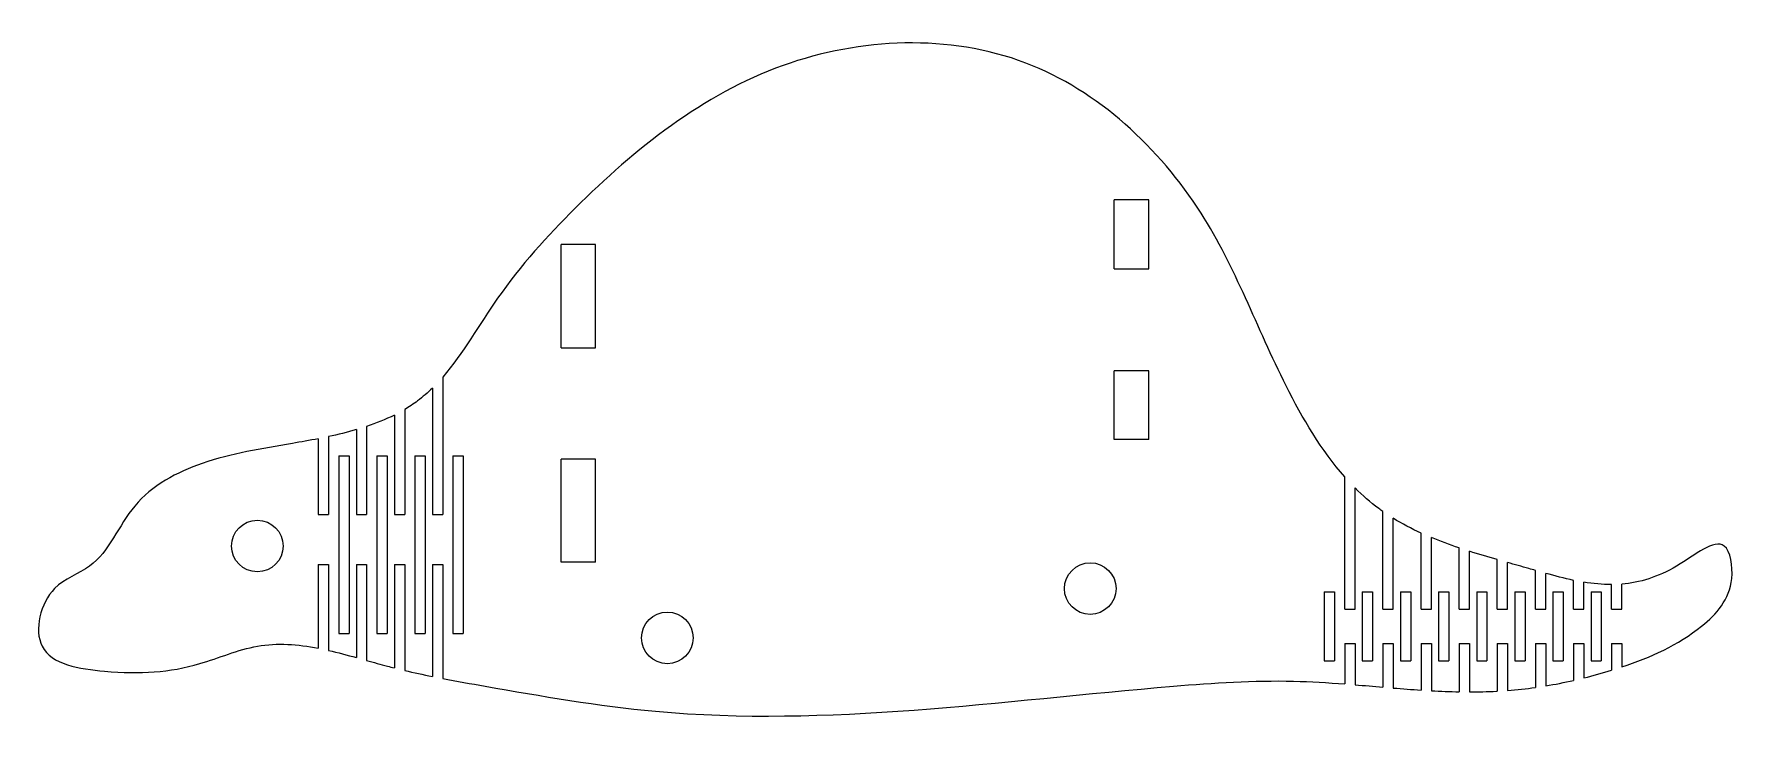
# Model space of a CAD drawing. Header units: inches. Extents: x 1.27 to 7.44, y 1.88 to 4.41.
import ezdxf

# ---------------------------------------------------------------- set-up
doc = ezdxf.new("R2010")
doc.units = ezdxf.units.IN
doc.header["$MEASUREMENT"] = 0

msp = doc.modelspace()

# ---------------------------------------------------------------- linework, layer by layer
at = {"color": 7, "linetype": 'Continuous', "lineweight": 15}
for p, q in [((5.1949, 3.5513), (5.1949, 3.8013)), ((5.3199, 3.8013), (5.1949, 3.8013)), ((5.3199, 3.5513), (5.3199, 3.8013)), ((3.1829, 3.2638), (3.1829, 3.6388)), ((3.3079, 3.6388), (3.1829, 3.6388)), ((3.3079, 3.2638), (3.3079, 3.6388)), ((5.1949, 3.5513), (5.3199, 3.5513)), ((3.1829, 3.2638), (3.3079, 3.2638)), ((2.7524, 3.1574), (2.7524, 2.6572)), ((5.1949, 2.9299), (5.1949, 3.1799)), ((5.3199, 3.1799), (5.1949, 3.1799)), ((5.3199, 2.9299), (5.3199, 3.1799)), ((2.7149, 3.1172), (2.7149, 2.6572)), ((2.6142, 3.0392), (2.6142, 2.6572)), ((2.4384, 2.9659), (2.4384, 2.6572)), ((2.4759, 2.9776), (2.4759, 2.6572)), ((2.5767, 3.0188), (2.5767, 2.6572)), ((2.3001, 2.9329), (2.3001, 2.6572)), ((2.3376, 2.9406), (2.3376, 2.6572)), ((5.3199, 2.9299), (5.1949, 2.9299)), ((2.3751, 2.8707), (2.4126, 2.8707)), ((2.3751, 2.8707), (2.3751, 2.2244)), ((2.4126, 2.8707), (2.4126, 2.2244)), ((2.5134, 2.8707), (2.5134, 2.2244)), ((2.5134, 2.8707), (2.5509, 2.8707)), ((2.5509, 2.8707), (2.5509, 2.2244)), ((2.6517, 2.8707), (2.6517, 2.2244)), ((2.6517, 2.8707), (2.6892, 2.8707)), ((2.6892, 2.8707), (2.6892, 2.2244)), ((2.7899, 2.8707), (2.7899, 2.2244)), ((2.7899, 2.8707), (2.8274, 2.8707)), ((2.8274, 2.8707), (2.8274, 2.2244)), ((3.1829, 2.4835), (3.1829, 2.8585)), ((3.3079, 2.8585), (3.1829, 2.8585)), ((3.3079, 2.4835), (3.3079, 2.8585)), ((6.0331, 2.313), (6.0331, 2.7937)), ((6.0706, 2.313), (6.0706, 2.7537)), ((2.3001, 2.6572), (2.3376, 2.6572)), ((2.4384, 2.6572), (2.4759, 2.6572)), ((2.5767, 2.6572), (2.6142, 2.6572)), ((2.7149, 2.6572), (2.7524, 2.6572)), ((6.1717, 2.313), (6.1717, 2.668)), ((6.2092, 2.313), (6.2092, 2.6434)), ((6.3103, 2.313), (6.3103, 2.5898)), ((6.3478, 2.313), (6.3478, 2.5735)), ((6.449, 2.313), (6.449, 2.5358)), ((2.3001, 2.4757), (2.3001, 2.1706)), ((2.3001, 2.4757), (2.3376, 2.4757)), ((2.3376, 2.4757), (2.3376, 2.1627)), ((2.4384, 2.4757), (2.4384, 2.1368)), ((2.4384, 2.4757), (2.4759, 2.4757)), ((2.4759, 2.4757), (2.4759, 2.1263)), ((2.5767, 2.4757), (2.5767, 2.0992)), ((2.5767, 2.4757), (2.6142, 2.4757)), ((2.6142, 2.4757), (2.6142, 2.0901)), ((2.7149, 2.4757), (2.7149, 2.0682)), ((2.7149, 2.4757), (2.7524, 2.4757)), ((2.7524, 2.4757), (2.7524, 2.0608)), ((3.3079, 2.4835), (3.1829, 2.4835)), ((6.4865, 2.313), (6.4865, 2.5235)), ((6.5876, 2.313), (6.5876, 2.4932)), ((6.6251, 2.313), (6.6251, 2.4825)), ((6.7262, 2.313), (6.7262, 2.4538)), ((6.7637, 2.313), (6.7637, 2.4432)), ((6.8648, 2.313), (6.8648, 2.4178)), ((6.9023, 2.313), (6.9023, 2.4108)), ((5.9581, 2.3755), (5.9581, 2.1255)), ((5.9581, 2.3755), (5.9956, 2.3755)), ((5.9956, 2.3755), (5.9956, 2.1255)), ((6.0967, 2.3755), (6.1342, 2.3755)), ((6.0967, 2.3755), (6.0967, 2.1255)), ((6.1342, 2.3755), (6.1342, 2.1255)), ((6.2353, 2.3755), (6.2728, 2.3755)), ((6.2353, 2.3755), (6.2353, 2.1255)), ((6.2728, 2.3755), (6.2728, 2.1255)), ((6.374, 2.3755), (6.4115, 2.3755)), ((6.374, 2.3755), (6.374, 2.1255)), ((6.4115, 2.3755), (6.4115, 2.1255)), ((6.5126, 2.3755), (6.5501, 2.3755)), ((6.5126, 2.3755), (6.5126, 2.1255)), ((6.5501, 2.3755), (6.5501, 2.1255)), ((6.6512, 2.3755), (6.6887, 2.3755)), ((6.6512, 2.3755), (6.6512, 2.1255)), ((6.6887, 2.3755), (6.6887, 2.1255)), ((6.7898, 2.3755), (6.8273, 2.3755)), ((6.7898, 2.3755), (6.7898, 2.1255)), ((6.8273, 2.3755), (6.8273, 2.1255)), ((6.9284, 2.3755), (6.9659, 2.3755)), ((6.9284, 2.3755), (6.9284, 2.1255)), ((6.9659, 2.3755), (6.9659, 2.1255)), ((7.0034, 2.313), (7.0034, 2.4025)), ((7.0409, 2.313), (7.0409, 2.4042)), ((6.0331, 2.313), (6.0706, 2.313)), ((6.1717, 2.313), (6.2092, 2.313)), ((6.3103, 2.313), (6.3478, 2.313)), ((6.449, 2.313), (6.4865, 2.313)), ((6.5876, 2.313), (6.6251, 2.313)), ((6.7262, 2.313), (6.7637, 2.313)), ((6.8648, 2.313), (6.9023, 2.313)), ((7.0034, 2.313), (7.0409, 2.313)), ((2.3751, 2.2244), (2.4126, 2.2244)), ((2.5134, 2.2244), (2.5509, 2.2244)), ((2.6517, 2.2244), (2.6892, 2.2244)), ((2.7899, 2.2244), (2.8274, 2.2244)), ((6.0331, 2.188), (6.0331, 2.0408)), ((6.0331, 2.188), (6.0706, 2.188)), ((6.0706, 2.188), (6.0706, 2.0379)), ((6.1717, 2.188), (6.1717, 2.0293)), ((6.1717, 2.188), (6.2092, 2.188)), ((6.2092, 2.188), (6.2092, 2.0262)), ((6.3103, 2.188), (6.3103, 2.0187)), ((6.3103, 2.188), (6.3478, 2.188)), ((6.3478, 2.188), (6.3478, 2.0164)), ((6.449, 2.188), (6.449, 2.0125)), ((6.449, 2.188), (6.4865, 2.188)), ((6.4865, 2.188), (6.4865, 2.0122)), ((6.5876, 2.188), (6.5876, 2.0148)), ((6.5876, 2.188), (6.6251, 2.188)), ((6.6251, 2.188), (6.6251, 2.0173)), ((6.7262, 2.188), (6.7262, 2.0284)), ((6.7262, 2.188), (6.7637, 2.188)), ((6.7637, 2.188), (6.7637, 2.0341)), ((6.8648, 2.188), (6.8648, 2.0538)), ((6.8648, 2.188), (6.9023, 2.188)), ((6.9023, 2.188), (6.9023, 2.0627)), ((7.0034, 2.188), (7.0034, 2.0909)), ((7.0034, 2.188), (7.0409, 2.188)), ((7.0409, 2.188), (7.0409, 2.103)), ((5.9581, 2.1255), (5.9956, 2.1255)), ((6.0967, 2.1255), (6.1342, 2.1255)), ((6.2353, 2.1255), (6.2728, 2.1255)), ((6.374, 2.1255), (6.4115, 2.1255)), ((6.5126, 2.1255), (6.5501, 2.1255)), ((6.6512, 2.1255), (6.6887, 2.1255)), ((6.7898, 2.1255), (6.8273, 2.1255)), ((6.9284, 2.1255), (6.9659, 2.1255))]:
    msp.add_line(p, q, dxfattribs=at)
for centre in [(2.0784, 2.5425), (5.1073, 2.3878), (3.5694, 2.2085)]:
    msp.add_circle(centre, 0.0938, dxfattribs=at)
for points, knots in [([(6.0331, 2.7937), (5.9477, 2.8903), (5.7549, 3.2178), (5.5446, 3.816), (4.9031, 4.4184), (3.9353, 4.3767), (3.3353, 3.8934), (2.9599, 3.4802), (2.8265, 3.2429), (2.7524, 3.1574)], [0.5545456, 0.5545456, 0.5545456, 0.5545456, 0.5816348, 0.6305351, 0.689145, 0.7508125, 0.814821, 0.8450224, 0.8690313, 0.8690313, 0.8690313, 0.8690313]), ([(2.7149, 3.1172), (2.6979, 3.1005), (2.6659, 3.0724), (2.6304, 3.0488), (2.6142, 3.0392)], [0.872942405, 0.872942405, 0.872942405, 0.872942405, 0.878085567, 0.882142574, 0.882142574, 0.882142574, 0.882142574]), ([(2.3001, 2.9329), (2.2686, 2.9267), (2.1233, 2.9009), (1.891, 2.8657), (1.6094, 2.719), (1.5212, 2.4687), (1.3055, 2.4035), (1.2661, 2.2371), (1.2956, 2.1784), (1.3293, 2.1113), (1.5768, 2.0722), (1.8275, 2.0863), (2.0793, 2.1975), (2.2256, 2.1852), (2.3001, 2.1706)], [0.9051599, 0.9051599, 0.9051599, 0.9051599, 0.9116582, 0.9351022, 0.9553853, 0.9744567, 0.9850371, 1, 1, 1, 1.0171171, 1.0413494, 1.056633, 1.072368, 1.072368, 1.072368, 1.072368]), ([(6.1717, 2.668), (6.1666, 2.6717), (6.1309, 2.6974), (6.0976, 2.7266), (6.0706, 2.7537)], [0.541257066, 0.541257066, 0.541257066, 0.541257066, 0.542601764, 0.550690944, 0.550690944, 0.550690944, 0.550690944]), ([(7.0409, 2.103), (7.1448, 2.1377), (7.3087, 2.2108), (7.4599, 2.3781), (7.422, 2.6092), (7.2352, 2.4477), (7.1051, 2.4097), (7.0409, 2.4042)], [0.4054079, 0.4054079, 0.4054079, 0.4054079, 0.42813531, 0.4424212, 0.45090267, 0.46400824, 0.47742189, 0.47742189, 0.47742189, 0.47742189]), ([(6.7262, 2.4538), (6.7183, 2.4561), (6.6848, 2.4657), (6.651, 2.4752), (6.6251, 2.4825)], [0.499837385, 0.499837385, 0.499837385, 0.499837385, 0.50152071, 0.507021353, 0.507021353, 0.507021353, 0.507021353]), ([(2.4759, 2.1263), (2.5012, 2.1193), (2.5349, 2.1099), (2.5684, 2.1013), (2.5767, 2.0992)], [0.084724155, 0.084724155, 0.084724155, 0.084724155, 0.090078978, 0.091841719, 0.091841719, 0.091841719, 0.091841719]), ([(2.7524, 2.0608), (2.8039, 2.0509), (3.0589, 2.0059), (3.9427, 1.8523), (4.9277, 2.0031), (5.7632, 2.0586), (5.971, 2.0456), (6.0331, 2.0408)], [0.1043648, 0.1043648, 0.1043648, 0.1043648, 0.115388, 0.1590815, 0.2908276, 0.3213683, 0.3343699, 0.3343699, 0.3343699, 0.3343699]), ([(6.4865, 2.0122), (6.5191, 2.0121), (6.5528, 2.0129), (6.5865, 2.0147), (6.5876, 2.0148)], [0.366067338, 0.366067338, 0.366067338, 0.366067338, 0.372923853, 0.373156362, 0.373156362, 0.373156362, 0.373156362])]:
    msp.add_open_spline(points, degree=3, knots=knots, dxfattribs=at)
for points in [[(2.4384, 2.9659), (2.4054, 2.9562), (2.3716, 2.948), (2.3376, 2.9406)], [(2.5767, 3.0188), (2.5446, 3.0027), (2.5108, 2.9892), (2.4759, 2.9776)], [(6.3103, 2.5898), (6.2753, 2.6058), (6.2415, 2.6235), (6.2092, 2.6434)], [(6.449, 2.5358), (6.4146, 2.5474), (6.3808, 2.5598), (6.3478, 2.5735)], [(6.5876, 2.4932), (6.5537, 2.5029), (6.5199, 2.5129), (6.4865, 2.5235)], [(6.8648, 2.4178), (6.8311, 2.4249), (6.7974, 2.4337), (6.7637, 2.4432)], [(7.0034, 2.4025), (6.9694, 2.4022), (6.9358, 2.4054), (6.9023, 2.4108)], [(2.3376, 2.1627), (2.3712, 2.155), (2.4048, 2.1461), (2.4384, 2.1368)], [(2.6142, 2.0901), (2.6478, 2.0822), (2.6814, 2.075), (2.7149, 2.0682)], [(6.7637, 2.0341), (6.7975, 2.0396), (6.8313, 2.0462), (6.8648, 2.0538)], [(6.9023, 2.0627), (6.9362, 2.0711), (6.97, 2.0805), (7.0034, 2.0909)], [(6.0706, 2.0379), (6.1043, 2.0351), (6.138, 2.0322), (6.1717, 2.0293)], [(6.2092, 2.0262), (6.2429, 2.0235), (6.2766, 2.0209), (6.3103, 2.0187)], [(6.3478, 2.0164), (6.3816, 2.0145), (6.4153, 2.0132), (6.449, 2.0125)], [(6.6251, 2.0173), (6.6588, 2.0199), (6.6926, 2.0236), (6.7262, 2.0284)]]:
    msp.add_open_spline(points, degree=3, dxfattribs=at)

doc.saveas('drawing.dxf')
